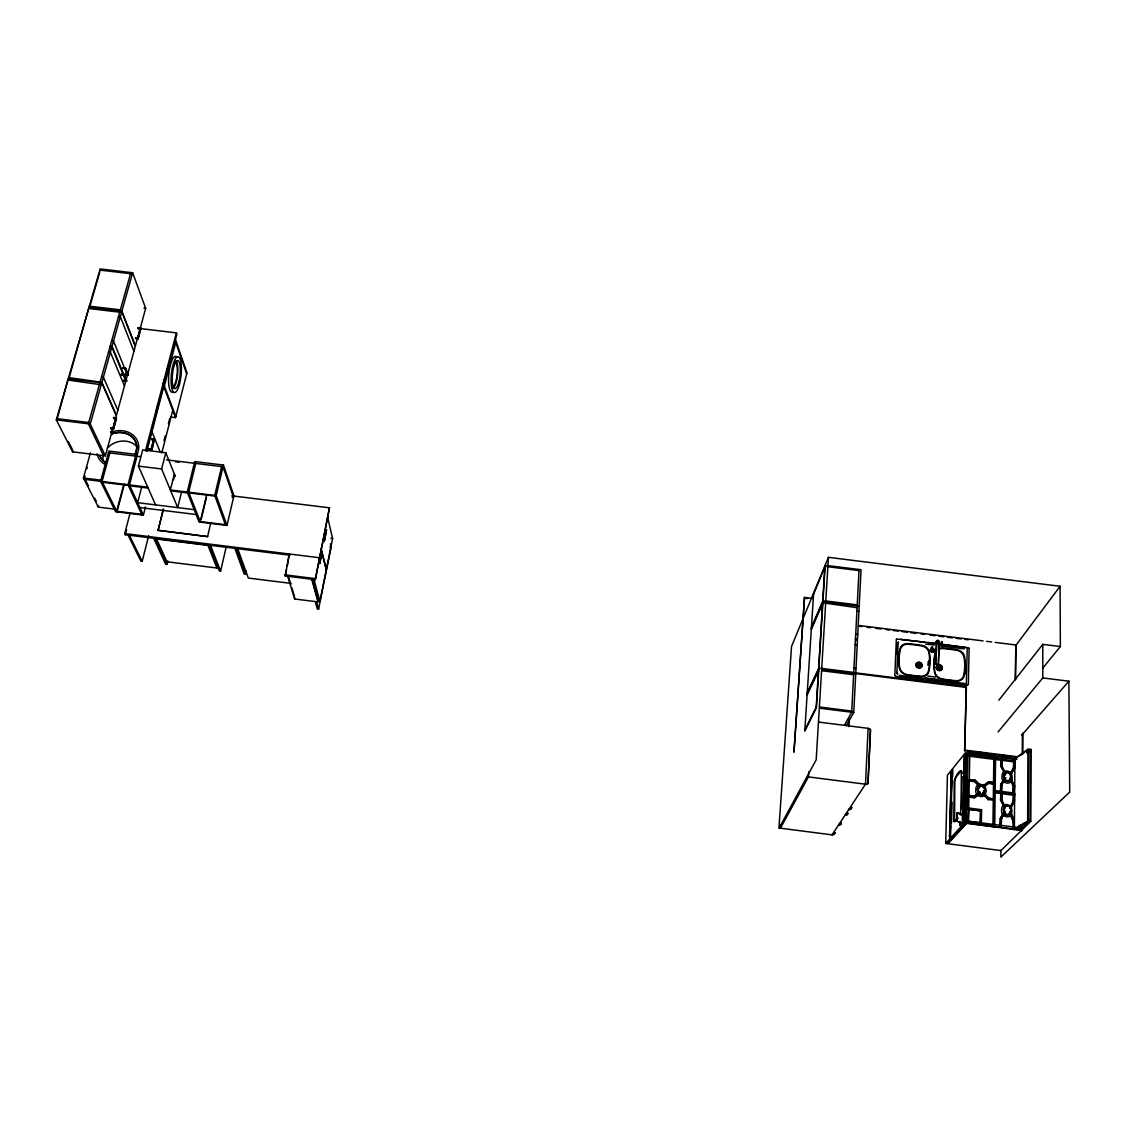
<?xml version="1.0" encoding="UTF-8"?>
<svg xmlns="http://www.w3.org/2000/svg" width="1126" height="1126" viewBox="0 0 1126 1126"><rect width="100%" height="100%" fill="white"/><g stroke="black" fill="none" stroke-linecap="round" stroke-linejoin="round"><path stroke-width="1.5" d="M994.694 756.01L994.539 756.756L994.694 756.01L968.008 752.632L967.459 780.163A35.103 31.429 35.8 0 1 967.15 795.195L966.601 823.373L947.909 843.74L1000.93 850.566L1030.769 821.361L1030.98 749.283L1029.586 749.114L1029.657 750.31L1027.053 752.182M959.971 821.431L960.253 825.471L960.084 822.473M1027.925 749.198L1014.906 758.544L1014.385 829.468L1027.644 821.234L1027.925 749.198L1029.657 750.31M1014.385 829.468L1028.531 821.403L1028.798 749.55L1030.515 749.817L1030.29 820.685L1020.395 830.439L1021.789 830.608L1021.817 825.414M1028.08 820.699L1029.431 819.967L1029.347 821.192L1020.395 830.439M1019.185 828.708L1019.199 825.259M1021.324 829.946L1021.352 824.711M1022.267 754.561L1022.38 733.673M1022.802 753.956L1022.915 733.068M1012.837 827.399C1016.06 823.036 1007.911 813.802 1010.655 812.212L1014.273 819.869L1013.766 827.511L1013.822 820.319L1010.501 812.367L1009.586 812.254M1009.614 808.074L1013.499 801.262L1013.541 794.154L1013.048 801.726L1009.614 808.074L1010.684 808.046L1014.413 801.374L1014.456 794.266L1013.963 801.839L1010.529 808.201M1009.909 774.449L1013.752 767.735L1013.794 760.754L1013.301 768.228L1009.909 774.449L1010.965 774.407L1014.653 767.848L1014.709 760.866L995.567 758.445L994.708 759.445L1014.61 761.964M1013.301 826.948L1013.358 819.742L1009.726 812.099M1014.709 760.866L1014.202 768.34L1010.81 774.561C1014.174 782.429 1001.83 782.626 1004.082 774.73M1015.145 678.767L1015.905 644.973L995.173 642.397M1010.937 778.502L1014.076 786.483L1014.019 793.563L1014.526 786.018L1010.937 778.502L1009.867 778.545L1013.161 786.37L1013.104 793.45L1013.611 785.892L1009.867 778.545M1015.652 679.851L1015.905 644.973M1015.751 759.867L1014.906 758.544M1015.694 828.764L1019.973 826.104M1000.169 825.766L1000.69 818.123L1001.619 818.236L1001.098 825.893L1000.169 825.766L1000.254 818.574L1004.308 811.579L1005.363 811.536L1001.619 818.236L1000.254 818.574L1004.448 811.424M1005.405 807.37L1004.491 807.258L1000.901 799.657L1000.972 792.549L1000.465 800.122L1004.336 807.398L1005.265 807.525L1001.816 799.77L1001.887 792.662L1001.38 800.234L1005.265 807.525M1000.55 791.845L1001.07 784.301L1001.985 784.414L1001.464 791.958L1000.55 791.845L1000.634 784.78L1004.786 777.714L1000.634 784.78L1001.985 784.414L1005.701 777.827L1004.645 777.883M1005.729 773.731L1004.828 773.618L1001.267 766.159L1001.338 759.177L1000.831 766.651L1005.588 773.9L1002.168 766.271L1002.253 759.29L1001.732 766.764L1005.588 773.9M1000.93 850.116L1000.859 857.069L1069.7 792.099L1068.884 681.188L1042.803 677.936L998.044 731.984M1001.098 825.893L1001.141 821.572M1001.464 791.958L1001.535 784.892L1005.701 777.827M933.918 664.41L934.116 663.045M992.949 825.344L993.808 759.332L994.666 758.333L969.767 755.18L968.965 756.179L993.808 759.332M993.92 782.894L988.459 782.204L988.445 783.372L993.906 784.076L994.357 782.415L988.881 781.725L983.35 785.723L983.195 787.06L988.445 783.372L988.881 781.725L983.209 785.892M1021.775 830.608L967.403 823.036L967.544 822.29L994.722 825.766L994.568 826.526L1021.789 830.017M993.639 827.005L993.794 826.259M993.864 825.471L994.666 758.333M995.567 758.445L995.159 790.621L1014.47 793.084M994.68 756.588L968.768 753.491L1015.624 759.248M980.324 822.895L980.662 810.762L968.726 809.242L968.346 821.347L980.324 822.895L980.521 810.917L981.59 809.693L968.74 808.046L967.924 808.975L968.121 798.756M981.59 809.693L981.379 822.853L993.822 824.457M983.237 792.507L983.223 793.689L988.642 799.122L994.131 799.826L988.206 799.601L983.082 793.844L983.237 792.507L988.656 797.94L993.709 799.108M983.195 787.06L983.35 785.723M979.085 751.605L979.015 754.955L981.253 752.252M979.887 793.436C981.323 790.241 976.143 798.334 974.046 797.785L968.557 797.081M980 786.652L974.75 781.092L968.881 780.881L974.328 781.571L980 786.652L980.155 785.315L974.764 779.924L968.895 779.713M980.141 786.497L980.155 785.315M968.346 821.347L968.726 809.242M968.74 808.046L969.767 755.18M974.356 780.402L974.328 781.571L974.764 779.924L980.014 785.484M961.463 808.651L962.153 776.63M962.364 814.717L962.336 823.176L957.001 821.192L957.184 812.831L962.364 814.717L957.184 812.831M964.363 756.334L962.983 822.177L964.363 756.334L965.714 756.503M1017.172 757.39L964.63 750.732L966.418 686.719L854.958 672.771M966.221 674.08L966.333 668.928M950.527 838.166L963.476 823.965L964.94 753.35L966.122 753.139L967.023 753.252L965.587 823.908L952.315 838.406L950.527 838.166L952.188 769.297L964.94 753.35M964.63 750.732L967.192 649.35M963.757 820.192L964.18 806.174M964.869 766.454L965.221 755.884M963.476 823.965L964.672 823.796L966.122 753.139M965.559 795.618L965.967 769.72M965.559 812.508L966.404 770.494M966.657 758.234L966.727 754.744L966.995 763.541M969.12 648.365L968.332 684.566L967.375 685.326M965.869 819.559L966.896 768.805M967.164 795.195L967.459 780.163M960.014 825.442L962.181 823.05L957.17 821.15L957.353 812.789M949.556 836.956L951.371 772.492L949.556 836.956L950.893 837.125M950.006 838.729L952.047 838.673L947.459 843.684L945.699 843.458L950.006 838.729L951.681 769.931L952.807 769.72L952.638 776.602M949.809 836.674L950.64 826.188M951.343 791.634L951.723 781.064M951.526 823.078L952.019 802.416M945.699 843.458L947.43 775.237L951.681 769.931M938.704 663.313L937.775 664.762A1.576 1.393 28.9 0 1 936.283 664.65L935.509 663.425L936.142 641.989L937.747 640.37L939.323 641.764L938.31 664.312M937.817 664.115L936.438 664.664L935.734 663.087L937.071 640.539A1.562 1.379 27.8 0 1 938.549 640.666C941.66 643.27 934.679 643.706 936.846 640.905A1.562 1.379 27.8 0 1 938.324 641.018L939.098 642.214L938.535 662.018M939.056 669.632L939.183 668.647L939.886 669.52M938.887 667.591L939.211 668.422L939.253 667.577M939.126 667.225L938.352 666.395L938.704 667.338M938.887 667.577L939.14 667.817M919.717 664.073L918.999 664.889L919.393 663.904M939.802 668.464L940.9 668.337L939.788 668.492M937.409 667.774L938.465 667.662L937.465 667.113M894.846 675.361L896.338 639.315M896.676 654.347L897.084 644.072M818.743 722.09L868.118 728.339L865.486 784.203L832.044 834.859L780.459 828.201L780.698 824.795M846.4 725.566L853.747 712.491L855.732 673.812L822.262 669.632M848.455 725.468L848.821 718.472M848.722 726.594L849.088 719.598M859.054 569.475L851.678 712.237L844.373 725.313M934.172 663.721L933.904 664.847M816.223 707.142L818.447 670.885M818.588 668.591L822.585 603.423M822.726 601.214L824.823 567.011M825.147 565.308L816.406 707.79L804.78 731.182L813.634 593.092M828.44 557.328L816.181 759.825L778.925 828.455L791.536 646.423L828.44 557.328L1060.073 586.28L1060.368 646.535L1042.634 668.281M780.459 828.201L808.454 776.912L808.778 771.69M804.527 597.413L793.985 751.985L804.527 597.413L813.155 598.483M928.894 662.313L928.218 664.143L928.88 662.989M928.739 663.031L928.851 662.299M940.886 644.156L941.843 641.862L942.279 642.819C941.237 641.468 939.83 648.759 942.335 641.947M941.378 644.241L940.942 643.284M941.843 641.862L942.279 642.819M920.336 666.592L919.266 666.057L920.336 666.522M1003.449 808.665C1005.194 827.68 1018.805 800.361 1004.265 806.807M1010.641 778.53L1010.458 774.772M1003.505 776.405L1004.448 773.646M936.396 641.299L936.142 641.989L938.254 641.285M983.617 791.55L983.716 790.635M984.631 790.762L984.11 793.056M984.631 791.803L984.673 789.368M977.34 789.833L978.888 786.159M977.903 788.144L978.775 792.831L982.28 794.506M918.647 667.141L918.844 666.17M918.478 665.635L920.477 664.889L919.675 665.565M897.943 643.227L898.365 641.975M898.168 642.383L896.887 672.081L897.633 674.024M934.017 662.158L934.284 661.314L934.003 662.51M312.24 579.51L318.137 601.087L319.897 601.298L326.273 569.812L321.009 548.911M327.567 516.904L332.606 538.495L326.343 569.418L321.093 548.503M318.602 609.11L316.927 603.029L315.604 602.874L317.293 608.955L318.602 609.11L331.143 547.053L330.382 543.802M287.51 575.696L294.632 598.99L317.982 601.917L318.222 600.693M287.243 566.35L289.283 553.992L285.188 575.949L315.294 579.693L329.482 507.812L231.815 495.82M315.294 579.693L329.482 507.812M321.994 552.078L319.756 563.647L322.064 552.345M294.632 598.99L294.885 597.765M938.662 668.605L938.24 669.224M939.52 667.408L940.407 667.014M285.188 575.949L286.553 569.545M960.999 813.099L960.562 814.788M234.87 548.348L244.187 574.021L245.496 574.176L246.27 570.755M209.126 545.153L219.303 570.91L220.612 571.079L226.143 547.208M216.91 568.011L207.93 545.378L156.556 539.002L167.028 561.79L216.91 568.011L217.698 564.59M227.002 525.462L233.926 495.764L223.455 465.052L194.756 461.547L187.226 492.048L199.105 522.014L227.002 525.462L216.178 495.595L223.455 465.052M221.611 466.586L214.728 495.426L225.608 525.293M162.96 510.275L158.076 530.473L207.634 536.609L210.675 522.999M206.607 495.201L200.245 521.563L225.383 524.674M201.287 518.889L206.452 497.481M153.671 538.27L165.677 564.225L166.986 564.393L167.83 560.987M195.769 463.433L188.675 492.217L200.498 522.183M181.596 491.935L177.697 507.615L161.637 468.965L165.789 452.722L142.692 449.907L138.428 466.122L155.543 504.884M938.014 669.266L938.563 668.408M158.076 530.473L163.523 508.938M174.375 474.032L170.364 489.965L216.178 495.595M173.531 479.704L174.741 474.933M128.026 535.089L140.877 561.128L142.186 561.297L148.674 535.835M170.378 416.972L175.501 417.605L186.958 372.805L175.163 338.729M143.396 515.131L129.448 484.94L137.471 454.552L108.884 451.062L100.608 481.393L115.598 511.697L143.396 515.131L145.507 506.925M164.002 440.773L165.325 435.663M168.393 423.756L169.702 418.647M161.75 453.046L172.757 410.286M149.153 448.795C152.911 453.947 153.206 441.279 154.361 439.14C151.827 438 150.335 440.083 153.727 439.886L151.278 449.33L149.153 448.795L151.278 449.33M151.743 449.95L154.361 439.14M145.479 450.836L176.388 332.874L140.736 328.609M156.134 411.37L157.879 404.727M290.072 555.202L125.324 534.751L124.733 533.569L130.081 513.16M146.464 450.428L176.866 334.267L176.388 332.874M146.788 451.498L163.791 386.471M125.324 534.751L126.661 529.656M175.755 342.346L164.34 386.021L162.862 384.205M151.743 439.647L151.757 438.816M151.151 449.035L153.615 439.59L151.63 439.351M141.538 487.727L137.639 502.675L194.207 509.656M938.296 664.227L938 664.424A1.576 1.393 28.9 0 1 936.508 664.298L936.072 663.101M124.395 484.011L116.991 511.866L102.058 481.576L109.855 452.919M135.599 456.072L127.998 484.757L142.003 514.962M123.649 485.01L116.682 511.232L141.721 514.329M918.211 665.733L917.071 665.396L918.154 665.466M115.499 509.248L98.37 507.122L98.68 505.968M125.394 374.648L127.449 374.888L125.211 368.526L123.016 367.935L125.704 368.258L128.364 374.747L125.535 374.972L125.549 374.099L127.604 374.353M124.057 374.282L121.2 374.508L124.057 374.282L126.731 380.743L123.761 380.63L126.154 380.25M125.704 368.258L123.016 367.935M113.036 428.443L115.725 418.619L113.642 418.365L113.656 417.493L116.372 417.83L113.529 429.09L110.798 428.753L110.812 427.88L113.036 428.443L110.812 427.88M135.542 337.631L138.174 338.827L135.528 338.504L135.542 337.631L137.71 338.222L135.528 338.504M137.71 338.222L140.243 328.905L138.216 328.665L138.245 327.793L140.877 328.116L138.174 338.827M113.642 418.365L113.656 417.493M123.902 380.954L123.916 380.081M125.535 374.972L125.549 374.099M138.216 328.665L138.245 327.793M125.521 380.18L126.309 379.701M132.657 272.759L121.861 311.24L135.401 345.949L145.662 308.383L132.657 272.759L100.186 268.931L56.3 419.885L72.613 451.85L105.351 455.847L116.316 415.775L101.79 382.854L68.236 378.815M113.529 429.09L116.372 417.83M138.048 338.49L140.877 328.116M121.495 374.282L123.564 374.536L121.341 374.831L121.355 373.959M125.07 369.061L123.156 368.272M98.37 507.122L83.423 478.015L90.432 452.807M84.999 475.904L84.07 479.254L147.731 487.192M87.026 468.571L87.364 467.389M130.855 272.548L88.363 423.784L103.536 455.622M105.351 455.847L90.249 424.009L101.79 382.854M119.933 311.409L121.763 311.62L135.303 346.329L116.414 415.381L101.903 382.446L111.826 347.061L109.982 346.836M126.576 381.278L112.051 346.259L121.763 311.62M72.613 451.85L72.951 450.625L68.292 441.491M940.097 643.467L939.985 644.719M57.51 417.662L67.884 380.025L99.904 384.585M90.164 305.301L99.693 272.492M960.112 814.731L961.013 808.595L961.351 770.733M933.918 665.424L934.158 664.65L933.918 665.86M933.961 663.073L934.228 662.299L933.947 663.51M1003.815 807.553L1003.618 812.479M1004.111 807.258C1001.943 810.678 1006.123 817.321 1009.839 813.746M1004.322 809.073L1005.054 807.567M1010.782 778.362L1009.684 780.501M1003.646 775.209C1004.096 771.254 1009.628 770.508 1010.754 774.449M1004.519 775.631L1004.8 774.815M1004.659 775.462L1004.941 774.646M983.462 792.211L983.758 791.381M984.251 792.901C987.277 789.354 982.013 781.979 978.466 786.638M977.481 788.622L978.607 786.469M978.353 789.044L978.649 788.228M978.494 788.876L979.24 787.384M813.577 594.148L825.091 566.392M115.035 421.574L115.063 422.982L115.57 421.786M811.438 627.351L822.979 600.622M811.367 628.421L822.923 601.72M811.311 629.49L822.853 602.832M807.258 692.701L818.841 668.042M807.187 693.813L818.771 669.196M807.117 694.925L818.701 670.336M856.83 607.66L824.556 603.043M804.865 730.042L816.477 706.621M1001.169 818.701L1005.363 811.536M868.118 728.339L868.019 728.508A4.391 3.969 30.8 0 1 869.652 729.113A1.619 1.464 30.7 0 1 870.398 730.478L867.991 782.936A1.633 1.478 34.3 0 1 867.104 784.16A5.039 4.588 34.1 0 1 865.387 784.358M933.116 648.477A2.097 1.844 28.1 0 0 931.61 648.477L930.906 649.012A1.886 1.661 28.1 0 0 930.85 650.758L931.554 651.475A2.069 1.816 28.1 0 0 933.51 651.729L934.242 651.18A2.069 1.816 28.1 0 0 934.341 649.238M931.427 648.759A2.097 1.844 28.1 0 1 932.933 648.745A2.069 1.816 28.1 0 0 931.469 648.745L931.61 648.477M936.199 662.904L936.199 664.073L937.648 664.27M938.591 680.118L924.305 678.302M925.431 644.142L934.355 644.987M1009.389 814.197L1009.98 813.282M1003.674 807.708L1004.702 806.343M983.519 793.957L984.532 792.577M111.727 430.779L112.572 429.513M111.854 431.047L112.431 428.147M917.986 666.733L918.83 666.198M917.437 664.326L918.492 664.861M1015.413 646L1060.073 586.28M998.832 700.245L1042.789 644.354L1060.368 646.535M968.754 754.068L995.44 757.46M933.89 650.814L931.357 650.701A1.407 1.239 28.1 0 1 931.258 649.378L932.863 648.829M1027.165 752.562L1029.586 749.705L1027.053 751.591M1027.208 753.702L1030.515 749.817M1001.929 757.868L1004.237 755.222M1021.549 735.391L1068.884 681.188M957.579 817.997L954.229 821.572M958.029 818.053L954.834 821.6L953.947 821.361L954.215 783.992C952.582 780.149 961.787 764.385 962.167 773.562M993.906 784.076L988.867 782.894L983.336 786.905M949.781 840.024L947.74 842.248L950.231 840.08M954.918 834.408L961.871 826.808M955.369 834.465L962.322 826.864M967.544 822.29L994.722 825.766M929.006 661.652L928.26 662.792L929.091 661.736M1020.395 829.834L1029.347 820.572L1030.29 820.685M896.451 638.977L937.071 643.523M929.006 660.652L928.26 661.792L929.077 660.695M928.19 665.142L928.992 664.03L928.148 665.128M961.196 770.846L955.847 777.306L954.876 781.106L954.524 821.572M1008.924 781.148L1009.825 780.346M1004.603 773.238L1005.504 772.422M983.941 793.478L981.858 794.97M114.134 424.432L114.444 423.559M979.902 792.254L974.06 796.603L968.585 795.899M980.042 792.099L974.483 796.138L974.046 797.785L980.028 793.281M1019.663 755.912L1024.871 752.168M938.422 643.593L938.929 643.129A1.436 1.253 27.9 0 0 938.831 641.792L938.577 641.51M1019.086 826.4L1024.998 822.726M1022.83 824.331L1028.531 820.784M1016.131 828.835L1029.431 820.587L1028.545 820.418M1008.769 814.703L1005.096 814.239M1005.025 806.146L1007.01 805.583M940.604 667.31L939.647 667.704M1009.065 780.994C1006.194 782.964 1003.013 779.079 1003.646 776.236M983.167 794.14L980.915 795.012L979.099 794.14L977.481 789.664M1005.363 772.591L1007.334 772.028M1006.236 772.239L1009.881 773.731M1008.192 781.345L1005.434 780.529L1003.759 777.475M918.211 665.016L917.451 664.551M143.931 308.186L145.662 308.383M89.362 306.173L120.369 309.847M89.024 307.328L121.861 311.24M119.708 312.184L88.687 308.496L68.939 378.322L68.602 377.59L100.58 382.136M118.511 316.476L120.341 316.702L133.938 351.284M138.371 328.13L141.003 328.454M138.09 328.328L140.243 328.905M111.657 340.882L113.487 341.094L127.435 375.071M112.051 346.259L110.207 346.048L111.544 349.271M108.518 352.016L110.376 352.241L124.465 385.936M127.942 373.719L127.787 374.254M125.69 374.423L128.364 374.747M101.523 376.943L103.381 377.168L117.822 410.244M124.043 380.419L126.731 380.743M123.761 380.63L125.816 380.884L111.826 347.061M100.031 382.221L101.903 382.446M1029.347 821.192L1030.769 821.361M113.796 417.816L116.513 418.14M113.501 418.056L115.725 418.619M88.715 422.531L56.666 418.633L57.018 419.351M56.3 419.885L90.249 424.009M110.658 428.443L113.374 428.767M151.883 439.112L154.473 439.436M149.012 449.33L151.616 449.654M108.42 452.751L140.497 456.677M166.549 459.858L223.047 466.769L233.546 497.425L232.153 497.256M175.6 461.829L179.062 462.251M138.428 466.122L161.637 468.965M826.85 565.519L861.052 569.714L859.194 606.21L824.626 601.931M826.78 566.603L858.997 570.558M83.423 478.015L102.311 480.323M102.382 482.238L128.308 485.433M188.943 492.892L214.967 496.087M129.856 485.827L148.125 488.079M170.73 490.852L187.578 492.935M139.906 507.573L196.135 514.512M330.875 538.284L332.606 538.495M804.231 598.145L807.68 598.568M824.696 600.834L857.224 604.859M857.153 606.323L859.166 606.576L857.491 639.315L855.464 639.061M856.9 611.122L858.927 611.376M329.862 546.898L331.143 547.053M157.936 530.149L207.634 536.609M124.733 533.569L319.263 557.708L319.559 558.862M858.674 625.465L983.068 640.891M986.531 641.327L991.71 641.961M858.322 626.169L861.812 626.591M867.048 627.238L870.539 627.675M875.775 628.322L881.011 628.984M886.246 629.631L889.737 630.067M893.228 630.49L898.464 631.137M901.954 631.573L907.19 632.221M910.681 632.657L915.917 633.305M921.152 633.966L924.643 634.388M929.879 635.036L935.115 635.697M938.605 636.12L943.841 636.781M947.332 637.203L952.554 637.865M956.044 638.287L961.28 638.949M964.771 639.371L968.261 639.807M940.492 644.016L968.951 647.985M900.701 639.357L924.587 642.327M927.993 642.749L934.819 643.608M939.928 644.241L967.22 647.633M855.718 634.191L857.745 634.445M939.548 645.817L964.278 648.872M855.422 639.821L857.449 640.075L855.746 673.432L853.691 673.179M855.169 644.705L857.21 644.959M284.836 574.823L314.984 578.567M290.944 583.381L248.311 578.074L237.67 548.475M927.754 676.05L935.579 677.036M853.944 668.211L855.999 668.464M925.192 677.852L938.014 679.457M899.294 675.318L923.419 678.345M926.853 678.767L964.757 683.51M895.761 676.36L967.417 685.255M820.587 668.267L853.733 672.419M854.606 673.432L965.939 687.367M822.191 670.772L853.621 674.713M819.841 707.044L851.735 711.069M819.77 708.212L853.747 712.491M965.095 750.141L1017.693 756.799M994.554 756.179L1016.989 759.023M985.56 755.785L988.839 756.208M993.751 756.827L997.017 757.235M1001.197 759.346L1002.098 759.459M1013.653 760.923L1014.554 761.035M1000.901 759.684L1001.816 759.797M1013.358 761.26L1014.259 761.373M1010.05 774.28L1010.965 774.407M1015.258 794.379L995.145 791.803L994.737 824.57L1020.1 827.821M1000.535 793.028L1001.45 793.14M1013.09 794.618L1014.005 794.745M994.286 792.76L1014.357 795.308M968.993 795.435L974.483 796.138L974.454 797.321L968.965 796.617M992.344 798.939L988.234 798.404L983.097 792.662M808.454 776.912L865.486 784.203A5.039 4.588 34 0 0 867.189 783.977A1.633 1.478 34.3 0 0 868.062 782.781L870.525 730.31A1.619 1.464 30.7 0 0 869.765 728.93M1009.769 807.919L1010.684 808.046M1004.308 811.579L1005.222 811.691M968.585 809.397L980.521 810.917M968.487 821.206L980.465 822.74M966.601 823.373L993.794 826.85M964.672 823.796L965.587 823.908M1027.644 821.234L1028.531 821.403M895.789 676.29L894.917 675.53M111.756 430.779L112.403 432.06L110.855 431.652M981.196 785.427L983.012 786.286M981.056 785.582L982.871 786.441M981.056 794.857L979.24 793.985L977.579 790.902M1008.122 772.478L1008.995 773.055M1007.967 805.864L1008.84 806.455M166.944 368.638L168.407 370.482M897.521 674.221L896.775 672.278M983.758 787.13L984.321 788.186M983.617 787.285L984.18 788.341M978.733 791.606L979.015 792.549M84.394 478.071L88.363 485.813M94.711 498.213L96.301 501.323M129.363 535.258L142.186 561.297M155.022 538.439L166.986 564.393M111.46 430.85L112.079 432.201M125.211 368.526L128.209 375.296M151.954 431.751L160.075 451.639M165.789 452.722L175.276 476.256M100.172 270.859L99.862 270.071L130.532 273.688L130.827 274.477M210.478 545.322L220.612 571.079M163.495 383.783L175.783 416.507M162.58 383.262L175.501 417.605M236.235 548.517L245.496 574.176M174.882 339.813L186.691 373.86M288.284 576.104L290.818 584.436M291.845 587.772L294.379 596.104M1004.645 777.278L1004.758 778.319M1004.308 810.931L1004.575 811.832M978.466 790.705L978.593 791.761M311.62 578.694L317.982 601.917M312.324 579.102L314.14 585.745M315.055 589.067L317.771 599.032M314.055 579.749L319.897 601.298M319.179 562.733L321.318 552.852M323.753 540.367L325.864 530.613M918.985 665.297L919.351 665.396M1010.655 776.095L1010.768 777.334M1042.789 644.354L1042.803 677.936M165.888 374.296A5.053 2.407 87.5 0 1 163.608 379.715M173.348 391.623A17.974 4.898 -84.3 0 1 168.858 373.902A17.974 4.898 -84.3 0 1 176.754 357.167M176.12 360.869A14.089 3.842 -84.3 0 1 177.373 376.436A14.089 3.842 -84.3 0 1 172.405 388.329M175.009 362.009A12.358 3.364 -84.3 0 1 177.12 374.578A12.358 3.364 -84.3 0 1 172.574 386.612M110.658 432.37A21.281 17.974 -17.9 0 1 133.234 435.269A21.281 17.974 -17.9 0 1 136.795 454.918M104.169 463.982A21.281 17.974 -17.9 0 1 97.047 453.722M135.007 454.454A19.212 16.228 -17.9 0 0 131.798 436.705A19.212 16.228 -17.9 0 0 111.404 434.087A19.226 16.228 -17.9 0 1 131.742 436.578A19.226 16.228 -17.9 0 1 134.951 454.327M105.562 462.631A19.212 16.228 -17.9 0 1 99.961 456.086A19.226 16.228 -17.9 0 0 105.492 462.505M102.959 460.407A19.029 16.116 -18.1 0 1 103.198 456.129M107.35 448.134A19.029 16.116 -18.1 0 1 137.02 446.755M967.178 780.487A35.089 31.415 35.8 0 1 967.431 793.112M967.178 794.323A35.089 31.415 35.8 0 1 966.882 795.505M930.709 649.083A2.069 1.816 28.1 0 0 930.653 650.997L931.371 651.757A2.069 1.816 28.1 0 0 933.327 651.996L934.073 651.447A1.886 1.661 28.1 0 0 934.116 649.702M933.862 650.138A1.407 1.239 28.1 0 1 933.707 650.786M936.382 651.391A7.981 7.009 28.7 0 0 935.439 653.53A57.412 50.023 30.5 0 0 934.89 672.067A8.023 7.066 29.5 0 0 942.012 678.922A145.043 124.831 24.3 0 0 956.171 680.695A8.037 7.052 29.9 0 0 963.617 675.656A56.779 50.304 27.9 0 0 964.011 657.091A7.995 6.995 29.1 0 0 956.889 650.321A157.274 140.469 36.5 0 0 942.856 648.576A7.981 7.009 28.7 0 0 938.774 649.35M931.737 649.322A1.534 1.351 28 0 1 932.947 646.929M936.044 650.884A8.22 7.22 28.6 0 0 935.073 653.08A59.214 51.571 30.6 0 0 934.51 672.194A8.262 7.291 29.5 0 0 941.857 679.26A149.392 128.491 24.1 0 0 956.453 681.089A8.276 7.277 29.9 0 0 964.123 675.896A58.538 51.88 27.8 0 0 964.546 656.754A8.234 7.22 29.1 0 0 957.199 649.772A162.397 145.099 36.8 0 0 942.715 647.971A8.22 7.22 28.6 0 0 938.507 648.759M838.969 824.359A4.673 4.293 36.6 0 0 840.545 824.148A1.506 1.379 36.9 0 0 841.361 823.022M838.884 824.485A4.659 4.293 36.6 0 0 840.46 824.274A1.506 1.379 36.9 0 0 841.277 823.162M845.513 814.436A4.757 4.363 35.9 0 0 847.132 814.225A1.534 1.407 36.2 0 0 847.948 813.085A1.534 1.407 36.2 0 1 847.231 814.112M832.677 833.887A4.574 4.223 37.3 0 0 834.225 833.676A1.478 1.365 37.7 0 1 833.592 834.676A4.574 4.208 37.4 0 1 832.044 834.859M832.508 834.141A4.574 4.223 37.3 0 0 834.056 833.93A1.478 1.365 37.6 0 0 834.859 832.832M840.77 823.922A1.506 1.379 36.9 0 1 839.968 825.048A4.659 4.279 36.7 0 1 838.391 825.245M835.028 832.578A1.478 1.365 37.6 0 1 834.239 833.69M846.597 815.013A4.757 4.363 36 0 1 844.993 815.224M851.763 807.356A1.548 1.422 35.8 0 1 850.932 808.524M851.664 807.497A1.548 1.422 35.8 0 1 850.834 808.665A4.814 4.405 35.6 0 1 849.201 808.862M851.129 808.299A1.548 1.422 35.9 0 1 850.299 809.481A4.8 4.405 35.6 0 1 848.666 809.664M847.428 813.873A1.534 1.407 36.2 0 1 846.611 815.041M988.234 798.404L988.206 799.601L988.234 798.404M1011.992 777.658C1012.541 786.145 1000.732 783.935 1001.999 776.391C1001.464 767.946 1013.231 770.156 1011.992 777.658M1011.711 811.297C1012.302 819.925 1000.338 817.659 1001.633 810.002C1001.07 801.402 1012.992 803.654 1011.711 811.297M985.855 791.085C986.39 799.615 974.511 797.419 975.834 789.805C975.327 781.317 987.15 783.499 985.855 791.085M326.54 529.853L324.33 541.282L326.54 529.853M123.86 375.24L124.339 375.873L123.86 375.24M125.507 369.229L125.985 369.863L125.507 369.229M1001.267 766.159L1002.168 766.271L1001.267 766.159M1013.752 767.735L1014.653 767.848L1013.752 767.735M1013.611 785.892L1014.526 786.018L1013.611 785.892M1000.901 799.657L1001.816 799.77L1000.901 799.657M1013.499 801.262L1014.413 801.374L1013.499 801.262M1013.358 819.742L1014.273 819.869L1013.358 819.742M140.426 329.777L140.426 329.777M138.498 336.815L138.498 336.815M115.894 419.576L115.894 419.576M113.867 427.007L113.867 427.007M153.924 440.815L153.924 440.815M152.052 447.965L152.052 447.965M179.541 384.036A17.974 4.87 -84.3 0 0 178.077 356.717A17.974 4.87 -84.3 0 0 171.152 383.037A17.974 4.87 -84.3 0 0 179.541 384.036M178.851 381.981A14.089 3.814 -84.3 0 0 177.697 360.587A14.089 3.814 -84.3 0 0 172.278 381.25A14.089 3.814 -84.3 0 0 178.851 381.981M916.381 666.226A3.153 2.787 28.5 0 0 921.701 666.888A3.153 2.787 28.5 0 0 919.182 662.285A3.153 2.787 28.5 0 0 916.381 666.226A2.984 2.632 28.5 0 0 921.547 666.831A2.984 2.632 28.5 0 0 919.154 662.482A2.984 2.632 28.5 0 0 916.508 666.212M907.725 643.622A8.178 7.249 27.4 0 0 900.04 648.717A58.918 51.712 29.5 0 0 899.294 667.802A8.234 7.305 28.2 0 0 906.571 674.854A148.773 128.716 22.9 0 0 921.152 676.67A8.248 7.291 28.7 0 0 928.866 671.49A58.27 51.993 26.4 0 0 929.457 652.39A8.192 7.235 27.9 0 0 922.18 645.423A161.497 145.55 35.9 0 0 907.725 643.622M936.621 668.76A3.153 2.787 29.2 0 0 941.941 669.421A3.153 2.787 29.2 0 0 939.408 664.804A3.153 2.787 29.2 0 0 936.621 668.76A2.984 2.632 29.2 0 0 941.786 669.351A2.984 2.632 29.2 0 0 939.38 665.002A2.984 2.632 29.2 0 0 936.748 668.731M928.936 652.728A7.952 7.023 27.9 0 0 921.884 645.972A156.401 140.905 35.6 0 0 907.866 644.227A7.938 7.023 27.4 0 0 900.406 649.167A57.13 50.149 29.5 0 0 899.674 667.676A7.981 7.08 28.2 0 0 906.74 674.516A144.438 125.07 23 0 0 920.871 676.276A7.995 7.08 28.7 0 0 928.359 671.251A56.511 50.417 26.5 0 0 928.936 652.728M916.775 666.099A2.674 2.365 28.5 0 0 921.293 666.662A2.674 2.365 28.5 0 0 919.154 662.75A2.674 2.365 28.5 0 0 916.775 666.099M937.015 668.619A2.674 2.365 29.2 0 0 941.519 669.182A2.674 2.365 29.2 0 0 939.365 665.283A2.674 2.365 29.2 0 0 937.015 668.619M936.86 668.661A2.871 2.534 29.2 0 0 941.702 669.266A2.871 2.534 29.2 0 0 939.394 665.072A2.871 2.534 29.2 0 0 936.86 668.661M916.634 666.128A2.857 2.534 28.5 0 0 921.462 666.733A2.857 2.534 28.5 0 0 919.182 662.552A2.857 2.534 28.5 0 0 916.634 666.128"/></g></svg>
